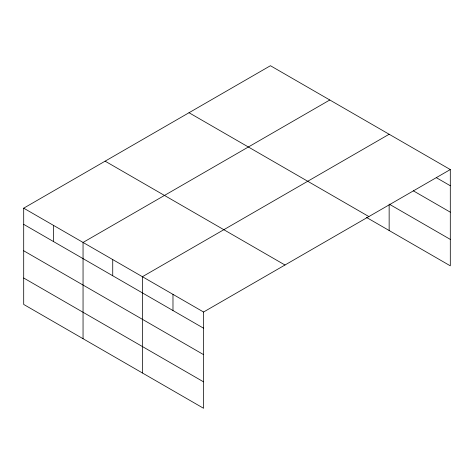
<?xml version="1.0" encoding="UTF-8"?>
<svg xmlns="http://www.w3.org/2000/svg" width="474" height="474" viewBox="0 0 474 474"><rect width="100%" height="100%" fill="white"/><g stroke="black" fill="none" stroke-linecap="round" stroke-linejoin="round"><path stroke-width="0.71" d="M366.42 217.394L450.3 265.825L450.3 169.562L270.441 65.72L23.7 208.175L23.7 304.438L203.559 408.28L203.559 312.016L23.7 208.175M329.797 99.99L83.051 242.445L83.051 338.703M389.148 134.255L142.407 276.709L142.407 372.973M203.559 312.016L450.3 169.562M436.287 177.649L450.3 185.743M413.352 190.838L450.3 212.168M389.148 204.093L450.3 239.394M189.019 112.729L368.873 216.571M105.127 161.166L284.981 265.007M23.7 224.356L203.559 328.198M23.7 250.782L203.559 354.623M23.7 278.013L203.559 381.848M389.148 204.827L389.148 230.518M172.98 294.366L172.98 310.541M112.729 259.58L112.729 275.755M53.378 225.31L53.378 241.491"/></g></svg>
